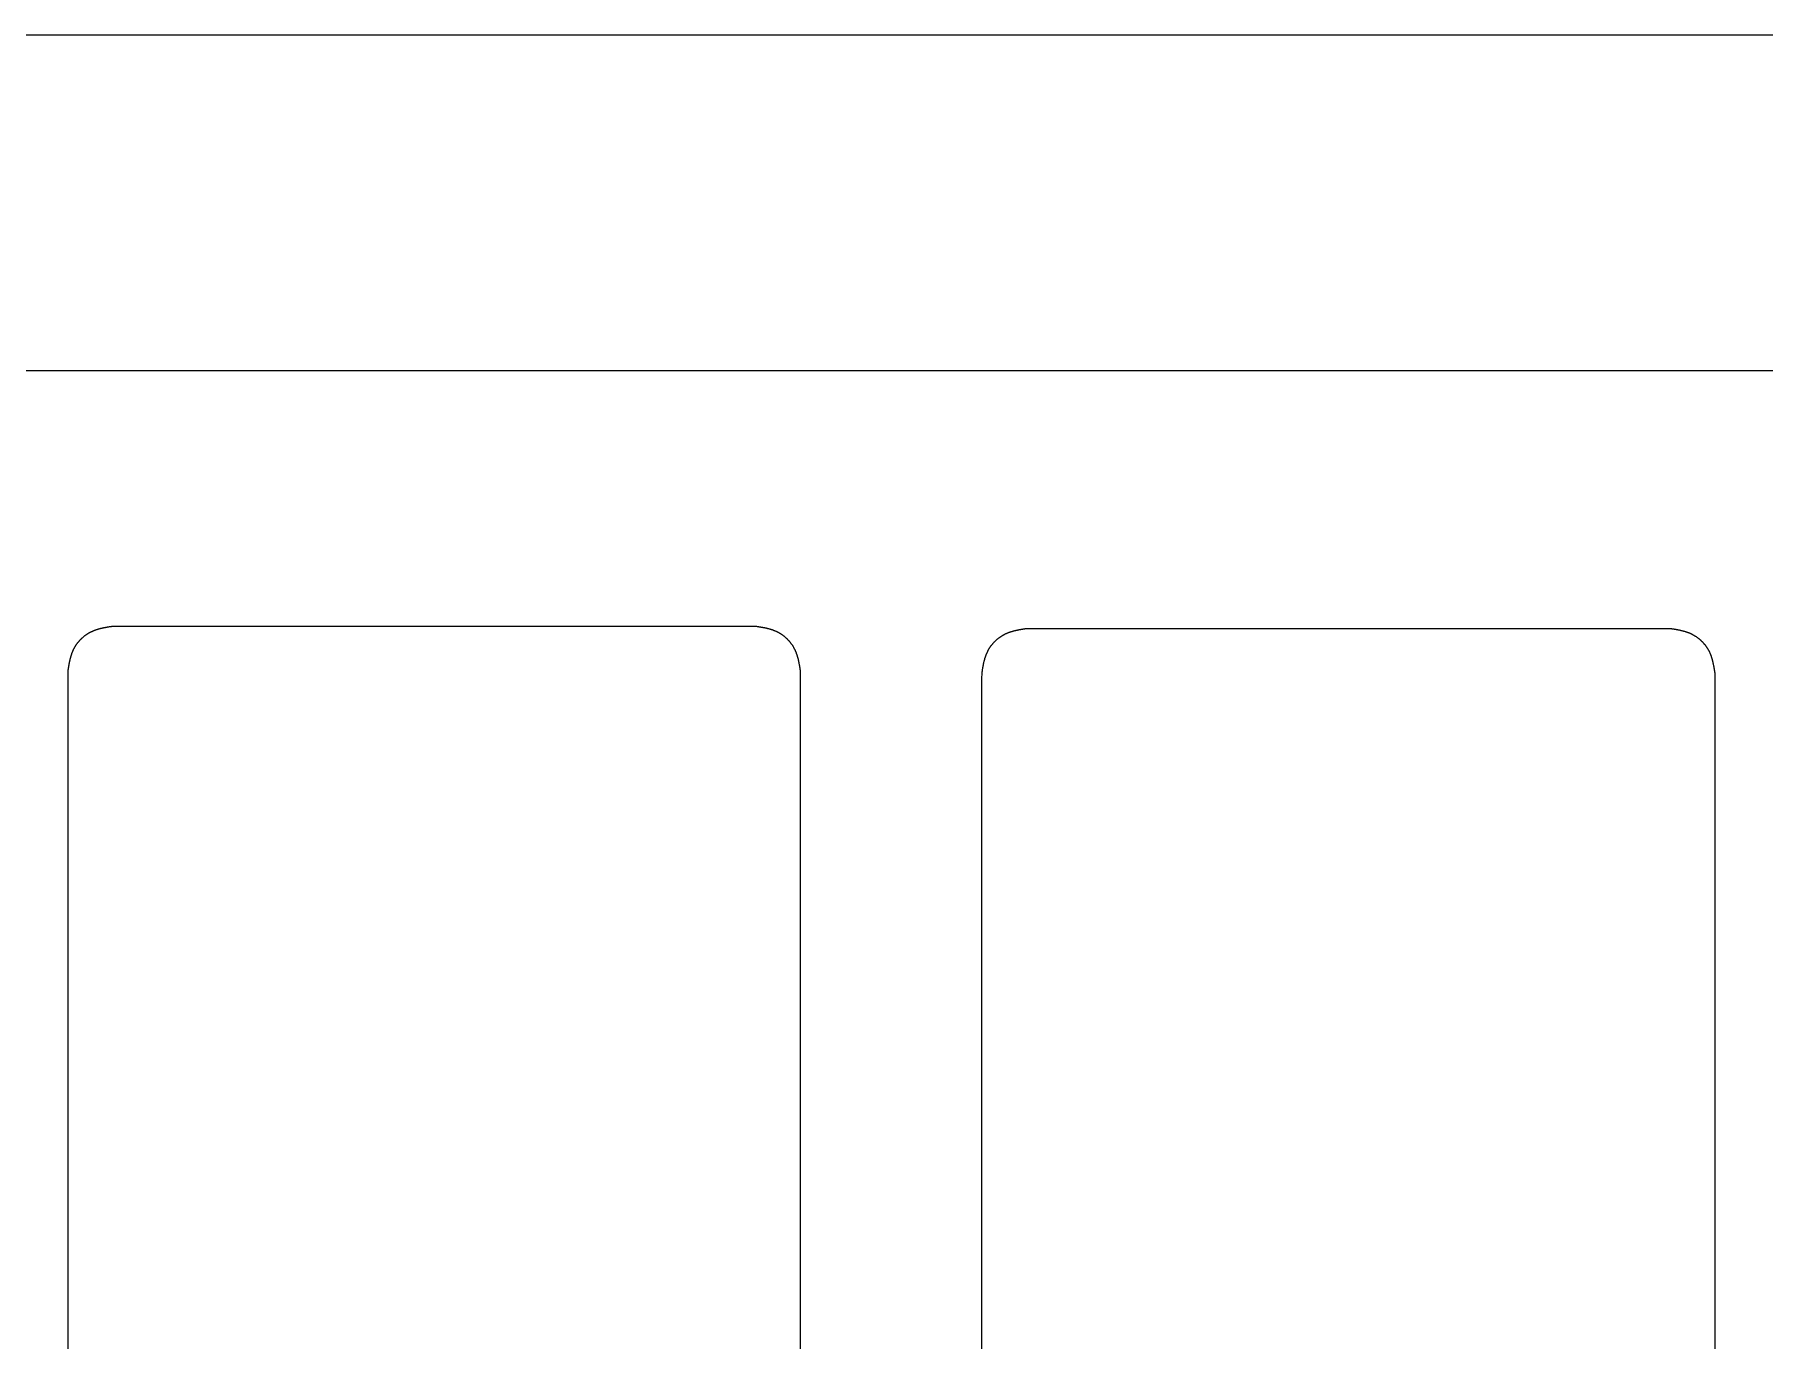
# Model space of a CAD drawing. Extents: x 63 to 788, y 423 to 1014.
# Drawn here: x 472.2 to 523.7, y 842.2 to 881.1 of the extents above; entities that cross this region are included whole.
import ezdxf

# ---------------------------------------------------------------- set-up
doc = ezdxf.new("R2010")
doc.units = 0
doc.header["$MEASUREMENT"] = 0
doc.layers.get('0').update_dxf_attribs({"linetype": 'CONTINUOUS'})
doc.layers.add('LAYER_1', color=7, linetype='CONTINUOUS')

msp = doc.modelspace()

# ---------------------------------------------------------------- linework, layer by layer
at = {"color": 1, "linetype": 'Continuous'}
msp.add_lwpolyline([(424.051, 874.094, -0.414214), (431.051, 881.094), (435.551, 881.094), (584.571, 881.094, -0.414214), (585.571, 880.094), (585.571, 879.766, 0.414214), (587.071, 878.266), (618.771, 878.266, 0.414214), (620.271, 879.766)], format="xyb", dxfattribs=at)
msp.add_lwpolyline([(608.271, 871.094), (770.79, 871.094, -0.414214), (772.29, 869.594), (772.29, 775.254, -0.414214), (770.79, 773.754), (697.651, 773.754), (602.921, 753.619), (508.191, 773.754), (435.551, 773.754, -0.414214), (434.051, 775.254), (434.051, 869.594, -0.414214), (435.551, 871.094), (597.571, 871.094)], format="xyb", close=True, dxfattribs=at)
at = {"layer": 'LAYER_1', "color": 1}
for points in [[(493.661, 863.479), (493.661, 863.479)], [(501.736, 863.421), (501.736, 863.421)]]:
    msp.add_lwpolyline(points, close=True, dxfattribs=at)
for points in [[(474.512, 863.479, 0), (474.501, 863.477, 0), (474.489, 863.476, 0), (474.477, 863.474, 0), (474.465, 863.472, 0), (474.454, 863.47, 0), (474.442, 863.468, 0), (474.43, 863.466, 0), (474.419, 863.464, 0), (474.407, 863.463, 0), (474.395, 863.461, 0), (474.383, 863.459, 0), (474.372, 863.457, 0), (474.36, 863.455, 0), (474.348, 863.453, 0), (474.337, 863.451, 0), (474.325, 863.449, 0), (474.314, 863.447, 0), (474.302, 863.444, 0), (474.29, 863.442, 0), (474.279, 863.44, 0), (474.267, 863.438, 0), (474.256, 863.435, 0), (474.244, 863.433, 0), (474.233, 863.431, 0), (474.221, 863.428, 0), (474.21, 863.426, 0), (474.198, 863.423, 0), (474.187, 863.421, 0), (474.175, 863.418, 0), (474.164, 863.415, 0), (474.153, 863.413, 0), (474.141, 863.41, 0), (474.13, 863.407, 0), (474.119, 863.404, 0), (474.107, 863.401, 0), (474.096, 863.398, 0), (474.085, 863.395, 0), (474.074, 863.391, 0), (474.063, 863.388, 0), (474.051, 863.385, 0), (474.04, 863.381, 0), (474.029, 863.378, 0), (474.018, 863.374, 0), (474.007, 863.37, 0), (473.996, 863.366, 0), (473.985, 863.363, 0), (473.974, 863.359, 0), (473.964, 863.354, 0), (473.953, 863.35, 0), (473.942, 863.346, 0), (473.931, 863.342, 0), (473.921, 863.337, 0), (473.91, 863.332, 0), (473.899, 863.328, 0), (473.889, 863.323, 0), (473.878, 863.318, 0), (473.868, 863.313, 0), (473.857, 863.308, 0), (473.847, 863.303, 0), (473.837, 863.297, 0), (473.826, 863.292, 0), (473.816, 863.286, 0), (473.806, 863.28, 0), (473.796, 863.274, 0), (473.786, 863.268, 0), (473.776, 863.262, 0), (473.766, 863.256, 0), (473.756, 863.25, 0), (473.746, 863.243, 0), (473.736, 863.237, 0), (473.726, 863.23, 0), (473.716, 863.223, 0), (473.707, 863.216, 0), (473.697, 863.209, 0), (473.688, 863.202, 0), (473.678, 863.195, 0), (473.669, 863.188, 0), (473.66, 863.181, 0), (473.65, 863.173, 0), (473.641, 863.166, 0), (473.632, 863.158, 0), (473.623, 863.15, 0), (473.614, 863.142, 0), (473.605, 863.134, 0), (473.596, 863.126, 0), (473.588, 863.118, 0), (473.579, 863.11, 0), (473.571, 863.102, 0), (473.562, 863.093, 0), (473.554, 863.085, 0), (473.545, 863.076, 0), (473.537, 863.068, 0), (473.529, 863.059, 0), (473.521, 863.05, 0), (473.513, 863.041, 0), (473.505, 863.032, 0), (473.497, 863.023, 0), (473.49, 863.014, 0), (473.482, 863.005, 0), (473.475, 862.996, 0), (473.467, 862.986, 0), (473.46, 862.977, 0), (473.453, 862.968, 0), (473.446, 862.958, 0), (473.439, 862.949, 0), (473.432, 862.939, 0), (473.425, 862.929, 0), (473.419, 862.919, 0), (473.412, 862.91, 0), (473.406, 862.9, 0), (473.399, 862.89, 0), (473.393, 862.88, 0), (473.387, 862.87, 0), (473.381, 862.86, 0), (473.375, 862.85, 0), (473.369, 862.839, 0), (473.364, 862.829, 0), (473.358, 862.819, 0), (473.353, 862.808, 0), (473.347, 862.798, 0), (473.342, 862.788, 0), (473.337, 862.777, 0), (473.332, 862.767, 0), (473.328, 862.756, 0), (473.323, 862.745, 0), (473.318, 862.735, 0), (473.314, 862.724, 0), (473.309, 862.713, 0), (473.305, 862.703, 0), (473.301, 862.692, 0), (473.297, 862.681, 0), (473.293, 862.67, 0), (473.289, 862.659, 0), (473.285, 862.648, 0), (473.281, 862.637, 0), (473.278, 862.626, 0), (473.274, 862.615, 0), (473.271, 862.604, 0), (473.267, 862.593, 0), (473.264, 862.582, 0), (473.261, 862.571, 0), (473.257, 862.559, 0), (473.254, 862.548, 0), (473.251, 862.537, 0), (473.248, 862.526, 0), (473.245, 862.514, 0), (473.243, 862.503, 0), (473.24, 862.491, 0), (473.237, 862.48, 0), (473.234, 862.469, 0), (473.232, 862.457, 0), (473.229, 862.446, 0), (473.227, 862.434, 0), (473.224, 862.423, 0), (473.222, 862.411, 0), (473.22, 862.4, 0), (473.217, 862.388, 0), (473.215, 862.377, 0), (473.213, 862.365, 0), (473.211, 862.353, 0), (473.209, 862.342, 0), (473.207, 862.33, 0), (473.205, 862.319, 0), (473.202, 862.307, 0), (473.2, 862.295, 0), (473.198, 862.284, 0), (473.197, 862.272, 0), (473.195, 862.26, 0), (473.193, 862.249, 0), (473.191, 862.237, 0), (473.189, 862.225, 0), (473.187, 862.213, 0), (473.185, 862.202, 0), (473.183, 862.19, 0), (473.181, 862.178, 0), (473.18, 862.167, 0), (473.178, 862.155, 0), (473.176, 862.143, 0), (473.176, 861.502, 0), (473.176, 860.849, 0), (473.176, 860.196, 0), (473.176, 859.544, 0), (473.176, 858.891, 0), (473.176, 858.239, 0), (473.176, 857.586, 0), (473.176, 856.933, 0), (473.176, 856.281, 0), (473.176, 855.628, 0), (473.176, 854.976, 0), (473.176, 854.323, 0), (473.176, 853.67, 0), (473.176, 853.018, 0), (473.176, 852.365, 0), (473.176, 851.713, 0), (473.176, 851.06, 0), (473.176, 850.407, 0), (473.176, 849.755, 0), (473.176, 849.102, 0), (473.176, 848.45, 0), (473.176, 847.797, 0), (473.176, 847.144, 0), (473.176, 846.492, 0), (473.176, 845.839, 0), (473.176, 845.187, 0), (473.176, 844.534, 0), (473.176, 843.881, 0), (473.176, 843.229, 0), (473.176, 842.576, 0), (473.176, 841.924, 0)], [(494.998, 841.749, 0), (494.998, 842.402, 0), (494.998, 843.054, 0), (494.998, 843.707, 0), (494.998, 844.36, 0), (494.998, 845.012, 0), (494.998, 845.665, 0), (494.998, 846.317, 0), (494.998, 846.97, 0), (494.998, 847.623, 0), (494.998, 848.275, 0), (494.998, 848.928, 0), (494.998, 849.58, 0), (494.998, 850.233, 0), (494.998, 850.886, 0), (494.998, 851.538, 0), (494.998, 852.191, 0), (494.998, 852.843, 0), (494.998, 853.496, 0), (494.998, 854.149, 0), (494.998, 854.801, 0), (494.998, 855.454, 0), (494.998, 856.106, 0), (494.998, 856.759, 0), (494.998, 857.412, 0), (494.998, 858.064, 0), (494.998, 858.717, 0), (494.998, 859.369, 0), (494.998, 860.022, 0), (494.998, 860.675, 0), (494.998, 861.327, 0), (494.998, 861.98, 0), (494.996, 862.152, 0), (494.995, 862.163, 0), (494.993, 862.175, 0), (494.991, 862.187, 0), (494.989, 862.199, 0), (494.987, 862.21, 0), (494.985, 862.222, 0), (494.984, 862.234, 0), (494.982, 862.245, 0), (494.98, 862.257, 0), (494.978, 862.269, 0), (494.976, 862.28, 0), (494.974, 862.292, 0), (494.972, 862.304, 0), (494.97, 862.315, 0), (494.968, 862.327, 0), (494.966, 862.339, 0), (494.964, 862.35, 0), (494.961, 862.362, 0), (494.959, 862.374, 0), (494.957, 862.385, 0), (494.955, 862.397, 0), (494.952, 862.408, 0), (494.95, 862.42, 0), (494.948, 862.431, 0), (494.945, 862.443, 0), (494.943, 862.454, 0), (494.94, 862.466, 0), (494.937, 862.477, 0), (494.935, 862.488, 0), (494.932, 862.5, 0), (494.929, 862.511, 0), (494.926, 862.522, 0), (494.923, 862.534, 0), (494.92, 862.545, 0), (494.917, 862.556, 0), (494.914, 862.568, 0), (494.911, 862.579, 0), (494.908, 862.59, 0), (494.904, 862.601, 0), (494.901, 862.612, 0), (494.897, 862.623, 0), (494.894, 862.634, 0), (494.89, 862.645, 0), (494.886, 862.656, 0), (494.882, 862.667, 0), (494.878, 862.678, 0), (494.874, 862.689, 0), (494.87, 862.7, 0), (494.866, 862.71, 0), (494.861, 862.721, 0), (494.857, 862.732, 0), (494.852, 862.743, 0), (494.848, 862.753, 0), (494.843, 862.764, 0), (494.838, 862.774, 0), (494.833, 862.785, 0), (494.828, 862.795, 0), (494.822, 862.806, 0), (494.817, 862.816, 0), (494.812, 862.826, 0), (494.806, 862.837, 0), (494.8, 862.847, 0), (494.794, 862.857, 0), (494.788, 862.867, 0), (494.782, 862.877, 0), (494.776, 862.887, 0), (494.77, 862.897, 0), (494.764, 862.907, 0), (494.757, 862.917, 0), (494.75, 862.927, 0), (494.744, 862.936, 0), (494.737, 862.946, 0), (494.73, 862.956, 0), (494.723, 862.965, 0), (494.716, 862.975, 0), (494.708, 862.984, 0), (494.701, 862.993, 0), (494.694, 863.003, 0), (494.686, 863.012, 0), (494.678, 863.021, 0), (494.671, 863.03, 0), (494.663, 863.039, 0), (494.655, 863.048, 0), (494.647, 863.057, 0), (494.639, 863.065, 0), (494.631, 863.074, 0), (494.622, 863.083, 0), (494.614, 863.091, 0), (494.606, 863.099, 0), (494.597, 863.108, 0), (494.588, 863.116, 0), (494.58, 863.124, 0), (494.571, 863.132, 0), (494.562, 863.14, 0), (494.553, 863.148, 0), (494.544, 863.156, 0), (494.535, 863.163, 0), (494.526, 863.171, 0), (494.517, 863.179, 0), (494.507, 863.186, 0), (494.498, 863.193, 0), (494.489, 863.201, 0), (494.479, 863.208, 0), (494.47, 863.215, 0), (494.46, 863.222, 0), (494.45, 863.228, 0), (494.441, 863.235, 0), (494.431, 863.242, 0), (494.421, 863.248, 0), (494.411, 863.254, 0), (494.401, 863.261, 0), (494.391, 863.267, 0), (494.381, 863.273, 0), (494.371, 863.279, 0), (494.36, 863.284, 0), (494.35, 863.29, 0), (494.34, 863.296, 0), (494.33, 863.301, 0), (494.319, 863.306, 0), (494.309, 863.312, 0), (494.298, 863.317, 0), (494.288, 863.322, 0), (494.277, 863.326, 0), (494.267, 863.331, 0), (494.256, 863.336, 0), (494.245, 863.34, 0), (494.235, 863.345, 0), (494.224, 863.349, 0), (494.213, 863.353, 0), (494.202, 863.357, 0), (494.191, 863.362, 0), (494.18, 863.365, 0), (494.169, 863.369, 0), (494.158, 863.373, 0), (494.147, 863.377, 0), (494.136, 863.38, 0), (494.125, 863.384, 0), (494.114, 863.387, 0), (494.103, 863.391, 0), (494.092, 863.394, 0), (494.081, 863.397, 0), (494.069, 863.4, 0), (494.058, 863.403, 0), (494.047, 863.406, 0), (494.036, 863.409, 0), (494.024, 863.412, 0), (494.013, 863.415, 0), (494.002, 863.417, 0), (493.99, 863.42, 0), (493.979, 863.423, 0), (493.967, 863.425, 0), (493.956, 863.428, 0), (493.944, 863.43, 0), (493.933, 863.433, 0), (493.921, 863.435, 0), (493.91, 863.437, 0), (493.898, 863.439, 0), (493.887, 863.442, 0), (493.875, 863.444, 0), (493.863, 863.446, 0), (493.852, 863.448, 0), (493.84, 863.45, 0), (493.828, 863.452, 0), (493.817, 863.454, 0), (493.805, 863.456, 0), (493.793, 863.458, 0), (493.782, 863.46, 0), (493.77, 863.462, 0), (493.758, 863.464, 0), (493.747, 863.466, 0), (493.735, 863.468, 0), (493.723, 863.47, 0), (493.712, 863.471, 0), (493.7, 863.473, 0), (493.688, 863.475, 0), (493.676, 863.477, 0), (493.665, 863.479, 0), (493.498, 863.479, 0), (493.274, 863.479, 0), (493.051, 863.479, 0), (492.828, 863.479, 0), (492.604, 863.479, 0), (492.381, 863.479, 0), (492.158, 863.479, 0), (491.934, 863.479, 0), (491.711, 863.479, 0), (491.488, 863.479, 0), (491.264, 863.479, 0), (491.041, 863.479, 0), (490.818, 863.479, 0), (490.594, 863.479, 0), (490.371, 863.479, 0), (490.147, 863.479, 0), (489.924, 863.479, 0), (489.701, 863.479, 0), (489.477, 863.479, 0), (489.254, 863.479, 0), (489.031, 863.479, 0), (488.807, 863.479, 0), (488.584, 863.479, 0), (488.361, 863.479, 0), (488.137, 863.479, 0), (487.914, 863.479, 0), (487.69, 863.479, 0), (487.467, 863.479, 0), (487.244, 863.479, 0), (487.02, 863.479, 0), (486.797, 863.479, 0), (486.574, 863.479, 0), (486.35, 863.479, 0), (486.127, 863.479, 0), (485.904, 863.479, 0), (485.68, 863.479, 0), (485.457, 863.479, 0), (485.234, 863.479, 0), (485.01, 863.479, 0), (484.787, 863.479, 0), (484.563, 863.479, 0), (484.34, 863.479, 0), (484.117, 863.479, 0), (483.893, 863.479, 0), (483.67, 863.479, 0), (483.447, 863.479, 0), (483.223, 863.479, 0), (483, 863.479, 0), (482.777, 863.479, 0), (482.553, 863.479, 0), (482.33, 863.479, 0), (482.107, 863.479, 0), (481.883, 863.479, 0), (481.66, 863.479, 0), (481.436, 863.479, 0), (481.213, 863.479, 0), (480.99, 863.479, 0), (480.766, 863.479, 0), (480.543, 863.479, 0), (480.32, 863.479, 0), (480.096, 863.479, 0), (479.873, 863.479, 0), (479.65, 863.479, 0), (479.426, 863.479, 0), (479.203, 863.479, 0), (478.98, 863.479, 0), (478.756, 863.479, 0), (478.533, 863.479, 0), (478.309, 863.479, 0), (478.086, 863.479, 0), (477.863, 863.479, 0), (477.639, 863.479, 0), (477.416, 863.479, 0), (477.193, 863.479, 0), (476.969, 863.479, 0), (476.746, 863.479, 0), (476.523, 863.479, 0), (476.299, 863.479, 0), (476.076, 863.479, 0), (475.852, 863.479, 0), (475.629, 863.479, 0), (475.406, 863.479, 0), (475.182, 863.479, 0), (474.959, 863.479, 0), (474.736, 863.479, 0), (474.512, 863.479, 0)], [(500.4, 841.691, 0), (500.4, 842.344, 0), (500.4, 842.996, 0), (500.4, 843.649, 0), (500.4, 844.302, 0), (500.4, 844.954, 0), (500.4, 845.607, 0), (500.4, 846.259, 0), (500.4, 846.912, 0), (500.4, 847.565, 0), (500.4, 848.217, 0), (500.4, 848.87, 0), (500.4, 849.522, 0), (500.4, 850.175, 0), (500.4, 850.828, 0), (500.4, 851.48, 0), (500.4, 852.133, 0), (500.4, 852.785, 0), (500.4, 853.438, 0), (500.4, 854.091, 0), (500.4, 854.743, 0), (500.4, 855.396, 0), (500.4, 856.048, 0), (500.4, 856.701, 0), (500.4, 857.354, 0), (500.4, 858.006, 0), (500.4, 858.659, 0), (500.4, 859.311, 0), (500.4, 859.964, 0), (500.4, 860.617, 0), (500.4, 861.269, 0), (500.4, 861.922, 0), (500.401, 862.094, 0), (500.403, 862.106, 0), (500.405, 862.117, 0), (500.407, 862.129, 0), (500.409, 862.141, 0), (500.411, 862.152, 0), (500.412, 862.164, 0), (500.414, 862.176, 0), (500.416, 862.188, 0), (500.418, 862.199, 0), (500.42, 862.211, 0), (500.422, 862.223, 0), (500.424, 862.234, 0), (500.426, 862.246, 0), (500.428, 862.258, 0), (500.43, 862.269, 0), (500.432, 862.281, 0), (500.434, 862.292, 0), (500.436, 862.304, 0), (500.439, 862.316, 0), (500.441, 862.327, 0), (500.443, 862.339, 0), (500.445, 862.35, 0), (500.448, 862.362, 0), (500.45, 862.373, 0), (500.453, 862.385, 0), (500.455, 862.396, 0), (500.458, 862.408, 0), (500.46, 862.419, 0), (500.463, 862.431, 0), (500.466, 862.442, 0), (500.469, 862.453, 0), (500.472, 862.465, 0), (500.474, 862.476, 0), (500.478, 862.487, 0), (500.481, 862.498, 0), (500.484, 862.51, 0), (500.487, 862.521, 0), (500.49, 862.532, 0), (500.494, 862.543, 0), (500.497, 862.554, 0), (500.501, 862.565, 0), (500.504, 862.576, 0), (500.508, 862.587, 0), (500.512, 862.598, 0), (500.516, 862.609, 0), (500.52, 862.62, 0), (500.524, 862.631, 0), (500.528, 862.642, 0), (500.532, 862.653, 0), (500.537, 862.663, 0), (500.541, 862.674, 0), (500.546, 862.685, 0), (500.55, 862.695, 0), (500.555, 862.706, 0), (500.56, 862.716, 0), (500.565, 862.727, 0), (500.57, 862.737, 0), (500.575, 862.748, 0), (500.581, 862.758, 0), (500.586, 862.768, 0), (500.592, 862.779, 0), (500.598, 862.789, 0), (500.603, 862.799, 0), (500.609, 862.809, 0), (500.615, 862.819, 0), (500.622, 862.829, 0), (500.628, 862.839, 0), (500.634, 862.849, 0), (500.641, 862.859, 0), (500.647, 862.869, 0), (500.654, 862.878, 0), (500.661, 862.888, 0), (500.668, 862.898, 0), (500.675, 862.907, 0), (500.682, 862.917, 0), (500.689, 862.926, 0), (500.697, 862.935, 0), (500.704, 862.945, 0), (500.712, 862.954, 0), (500.719, 862.963, 0), (500.727, 862.972, 0), (500.735, 862.981, 0), (500.743, 862.99, 0), (500.751, 862.999, 0), (500.759, 863.007, 0), (500.767, 863.016, 0), (500.775, 863.025, 0), (500.784, 863.033, 0), (500.792, 863.042, 0), (500.801, 863.05, 0), (500.809, 863.058, 0), (500.818, 863.066, 0), (500.827, 863.074, 0), (500.836, 863.082, 0), (500.845, 863.09, 0), (500.854, 863.098, 0), (500.863, 863.106, 0), (500.872, 863.113, 0), (500.881, 863.121, 0), (500.89, 863.128, 0), (500.9, 863.135, 0), (500.909, 863.143, 0), (500.919, 863.15, 0), (500.928, 863.157, 0), (500.938, 863.164, 0), (500.948, 863.17, 0), (500.957, 863.177, 0), (500.967, 863.184, 0), (500.977, 863.19, 0), (500.987, 863.197, 0), (500.997, 863.203, 0), (501.007, 863.209, 0), (501.017, 863.215, 0), (501.027, 863.221, 0), (501.037, 863.227, 0), (501.048, 863.232, 0), (501.058, 863.238, 0), (501.068, 863.243, 0), (501.079, 863.249, 0), (501.089, 863.254, 0), (501.099, 863.259, 0), (501.11, 863.264, 0), (501.121, 863.269, 0), (501.131, 863.273, 0), (501.142, 863.278, 0), (501.152, 863.283, 0), (501.163, 863.287, 0), (501.174, 863.291, 0), (501.185, 863.295, 0), (501.196, 863.3, 0), (501.206, 863.304, 0), (501.217, 863.308, 0), (501.228, 863.311, 0), (501.239, 863.315, 0), (501.25, 863.319, 0), (501.261, 863.322, 0), (501.272, 863.326, 0), (501.284, 863.329, 0), (501.295, 863.333, 0), (501.306, 863.336, 0), (501.317, 863.339, 0), (501.328, 863.342, 0), (501.34, 863.345, 0), (501.351, 863.348, 0), (501.362, 863.351, 0), (501.374, 863.354, 0), (501.385, 863.357, 0), (501.396, 863.36, 0), (501.408, 863.362, 0), (501.419, 863.365, 0), (501.431, 863.367, 0), (501.442, 863.37, 0), (501.454, 863.372, 0), (501.465, 863.375, 0), (501.477, 863.377, 0), (501.488, 863.379, 0), (501.5, 863.382, 0), (501.511, 863.384, 0), (501.523, 863.386, 0), (501.534, 863.388, 0), (501.546, 863.39, 0), (501.558, 863.392, 0), (501.569, 863.394, 0), (501.581, 863.396, 0), (501.593, 863.398, 0), (501.604, 863.4, 0), (501.616, 863.402, 0), (501.628, 863.404, 0), (501.639, 863.406, 0), (501.651, 863.408, 0), (501.663, 863.41, 0), (501.675, 863.412, 0), (501.686, 863.414, 0), (501.698, 863.415, 0), (501.71, 863.417, 0), (501.721, 863.419, 0), (501.733, 863.421, 0), (501.9, 863.421, 0), (502.123, 863.421, 0), (502.347, 863.421, 0), (502.57, 863.421, 0), (502.793, 863.421, 0), (503.017, 863.421, 0), (503.24, 863.421, 0), (503.464, 863.421, 0), (503.687, 863.421, 0), (503.91, 863.421, 0), (504.134, 863.421, 0), (504.357, 863.421, 0), (504.58, 863.421, 0), (504.804, 863.421, 0), (505.027, 863.421, 0), (505.25, 863.421, 0), (505.474, 863.421, 0), (505.697, 863.421, 0), (505.92, 863.421, 0), (506.144, 863.421, 0), (506.367, 863.421, 0), (506.591, 863.421, 0), (506.814, 863.421, 0), (507.037, 863.421, 0), (507.261, 863.421, 0), (507.484, 863.421, 0), (507.707, 863.421, 0), (507.931, 863.421, 0), (508.154, 863.421, 0), (508.377, 863.421, 0), (508.601, 863.421, 0), (508.824, 863.421, 0), (509.048, 863.421, 0), (509.271, 863.421, 0), (509.494, 863.421, 0), (509.718, 863.421, 0), (509.941, 863.421, 0), (510.164, 863.421, 0), (510.388, 863.421, 0), (510.611, 863.421, 0), (510.834, 863.421, 0), (511.058, 863.421, 0), (511.281, 863.421, 0), (511.504, 863.421, 0), (511.728, 863.421, 0), (511.951, 863.421, 0), (512.175, 863.421, 0), (512.398, 863.421, 0), (512.621, 863.421, 0), (512.845, 863.421, 0), (513.068, 863.421, 0), (513.291, 863.421, 0), (513.515, 863.421, 0), (513.738, 863.421, 0), (513.961, 863.421, 0), (514.185, 863.421, 0), (514.408, 863.421, 0), (514.631, 863.421, 0), (514.855, 863.421, 0), (515.078, 863.421, 0), (515.302, 863.421, 0), (515.525, 863.421, 0), (515.748, 863.421, 0), (515.972, 863.421, 0), (516.195, 863.421, 0), (516.418, 863.421, 0), (516.642, 863.421, 0), (516.865, 863.421, 0), (517.088, 863.421, 0), (517.312, 863.421, 0), (517.535, 863.421, 0), (517.758, 863.421, 0), (517.982, 863.421, 0), (518.205, 863.421, 0), (518.429, 863.421, 0), (518.652, 863.421, 0), (518.875, 863.421, 0), (519.099, 863.421, 0), (519.322, 863.421, 0), (519.545, 863.421, 0), (519.769, 863.421, 0), (519.992, 863.421, 0), (520.215, 863.421, 0), (520.439, 863.421, 0), (520.662, 863.421, 0), (520.886, 863.421, 0)], [(520.886, 863.421, 0), (520.897, 863.42, 0), (520.909, 863.418, 0), (520.921, 863.416, 0), (520.932, 863.414, 0), (520.944, 863.412, 0), (520.956, 863.41, 0), (520.968, 863.408, 0), (520.979, 863.407, 0), (520.991, 863.405, 0), (521.003, 863.403, 0), (521.014, 863.401, 0), (521.026, 863.399, 0), (521.038, 863.397, 0), (521.049, 863.395, 0), (521.061, 863.393, 0), (521.073, 863.391, 0), (521.084, 863.389, 0), (521.096, 863.387, 0), (521.108, 863.384, 0), (521.119, 863.382, 0), (521.131, 863.38, 0), (521.142, 863.378, 0), (521.154, 863.375, 0), (521.165, 863.373, 0), (521.177, 863.37, 0), (521.188, 863.368, 0), (521.2, 863.365, 0), (521.211, 863.363, 0), (521.223, 863.36, 0), (521.234, 863.358, 0), (521.245, 863.355, 0), (521.257, 863.352, 0), (521.268, 863.349, 0), (521.279, 863.346, 0), (521.291, 863.343, 0), (521.302, 863.34, 0), (521.313, 863.337, 0), (521.324, 863.334, 0), (521.335, 863.33, 0), (521.346, 863.327, 0), (521.358, 863.323, 0), (521.369, 863.32, 0), (521.38, 863.316, 0), (521.391, 863.312, 0), (521.402, 863.309, 0), (521.412, 863.305, 0), (521.423, 863.301, 0), (521.434, 863.297, 0), (521.445, 863.292, 0), (521.456, 863.288, 0), (521.467, 863.284, 0), (521.477, 863.279, 0), (521.488, 863.275, 0), (521.498, 863.27, 0), (521.509, 863.265, 0), (521.52, 863.26, 0), (521.53, 863.255, 0), (521.541, 863.25, 0), (521.551, 863.245, 0), (521.561, 863.239, 0), (521.572, 863.234, 0), (521.582, 863.228, 0), (521.592, 863.222, 0), (521.602, 863.216, 0), (521.612, 863.21, 0), (521.622, 863.204, 0), (521.632, 863.198, 0), (521.642, 863.192, 0), (521.652, 863.185, 0), (521.662, 863.179, 0), (521.672, 863.172, 0), (521.681, 863.165, 0), (521.691, 863.159, 0), (521.701, 863.152, 0), (521.71, 863.145, 0), (521.72, 863.137, 0), (521.729, 863.13, 0), (521.738, 863.123, 0), (521.747, 863.115, 0), (521.757, 863.108, 0), (521.766, 863.1, 0), (521.775, 863.092, 0), (521.784, 863.084, 0), (521.793, 863.076, 0), (521.801, 863.068, 0), (521.81, 863.06, 0), (521.819, 863.052, 0), (521.827, 863.044, 0), (521.836, 863.035, 0), (521.844, 863.027, 0), (521.852, 863.018, 0), (521.861, 863.01, 0), (521.869, 863.001, 0), (521.877, 862.992, 0), (521.885, 862.983, 0), (521.893, 862.974, 0), (521.9, 862.965, 0), (521.908, 862.956, 0), (521.916, 862.947, 0), (521.923, 862.938, 0), (521.93, 862.929, 0), (521.938, 862.919, 0), (521.945, 862.91, 0), (521.952, 862.9, 0), (521.959, 862.891, 0), (521.966, 862.881, 0), (521.973, 862.871, 0), (521.979, 862.862, 0), (521.986, 862.852, 0), (521.992, 862.842, 0), (521.999, 862.832, 0), (522.005, 862.822, 0), (522.011, 862.812, 0), (522.017, 862.802, 0), (522.023, 862.792, 0), (522.029, 862.781, 0), (522.034, 862.771, 0), (522.04, 862.761, 0), (522.045, 862.751, 0), (522.05, 862.74, 0), (522.056, 862.73, 0), (522.061, 862.719, 0), (522.066, 862.709, 0), (522.07, 862.698, 0), (522.075, 862.688, 0), (522.08, 862.677, 0), (522.084, 862.666, 0), (522.089, 862.655, 0), (522.093, 862.645, 0), (522.097, 862.634, 0), (522.101, 862.623, 0), (522.105, 862.612, 0), (522.109, 862.601, 0), (522.113, 862.59, 0), (522.117, 862.579, 0), (522.12, 862.568, 0), (522.124, 862.557, 0), (522.127, 862.546, 0), (522.131, 862.535, 0), (522.134, 862.524, 0), (522.137, 862.513, 0), (522.14, 862.501, 0), (522.144, 862.49, 0), (522.147, 862.479, 0), (522.15, 862.468, 0), (522.152, 862.456, 0), (522.155, 862.445, 0), (522.158, 862.434, 0), (522.161, 862.422, 0), (522.163, 862.411, 0), (522.166, 862.399, 0), (522.168, 862.388, 0), (522.171, 862.376, 0), (522.173, 862.365, 0), (522.176, 862.353, 0), (522.178, 862.342, 0), (522.18, 862.33, 0), (522.183, 862.319, 0), (522.185, 862.307, 0), (522.187, 862.296, 0), (522.189, 862.284, 0), (522.191, 862.272, 0), (522.193, 862.261, 0), (522.195, 862.249, 0), (522.197, 862.237, 0), (522.199, 862.226, 0), (522.201, 862.214, 0), (522.203, 862.202, 0), (522.205, 862.191, 0), (522.207, 862.179, 0), (522.209, 862.167, 0), (522.211, 862.156, 0), (522.213, 862.144, 0), (522.215, 862.132, 0), (522.216, 862.12, 0), (522.218, 862.109, 0), (522.22, 862.097, 0), (522.222, 862.085, 0), (522.222, 861.444, 0), (522.222, 860.791, 0), (522.222, 860.138, 0), (522.222, 859.486, 0), (522.222, 858.833, 0), (522.222, 858.181, 0), (522.222, 857.528, 0), (522.222, 856.875, 0), (522.222, 856.223, 0), (522.222, 855.57, 0), (522.222, 854.918, 0), (522.222, 854.265, 0), (522.222, 853.612, 0), (522.222, 852.96, 0), (522.222, 852.307, 0), (522.222, 851.655, 0), (522.222, 851.002, 0), (522.222, 850.349, 0), (522.222, 849.697, 0), (522.222, 849.044, 0), (522.222, 848.392, 0), (522.222, 847.739, 0), (522.222, 847.087, 0), (522.222, 846.434, 0), (522.222, 845.781, 0), (522.222, 845.129, 0), (522.222, 844.476, 0), (522.222, 843.824, 0), (522.222, 843.171, 0), (522.222, 842.518, 0), (522.222, 841.866, 0)]]:
    msp.add_polyline3d(points, dxfattribs=at)

doc.saveas('drawing.dxf')
